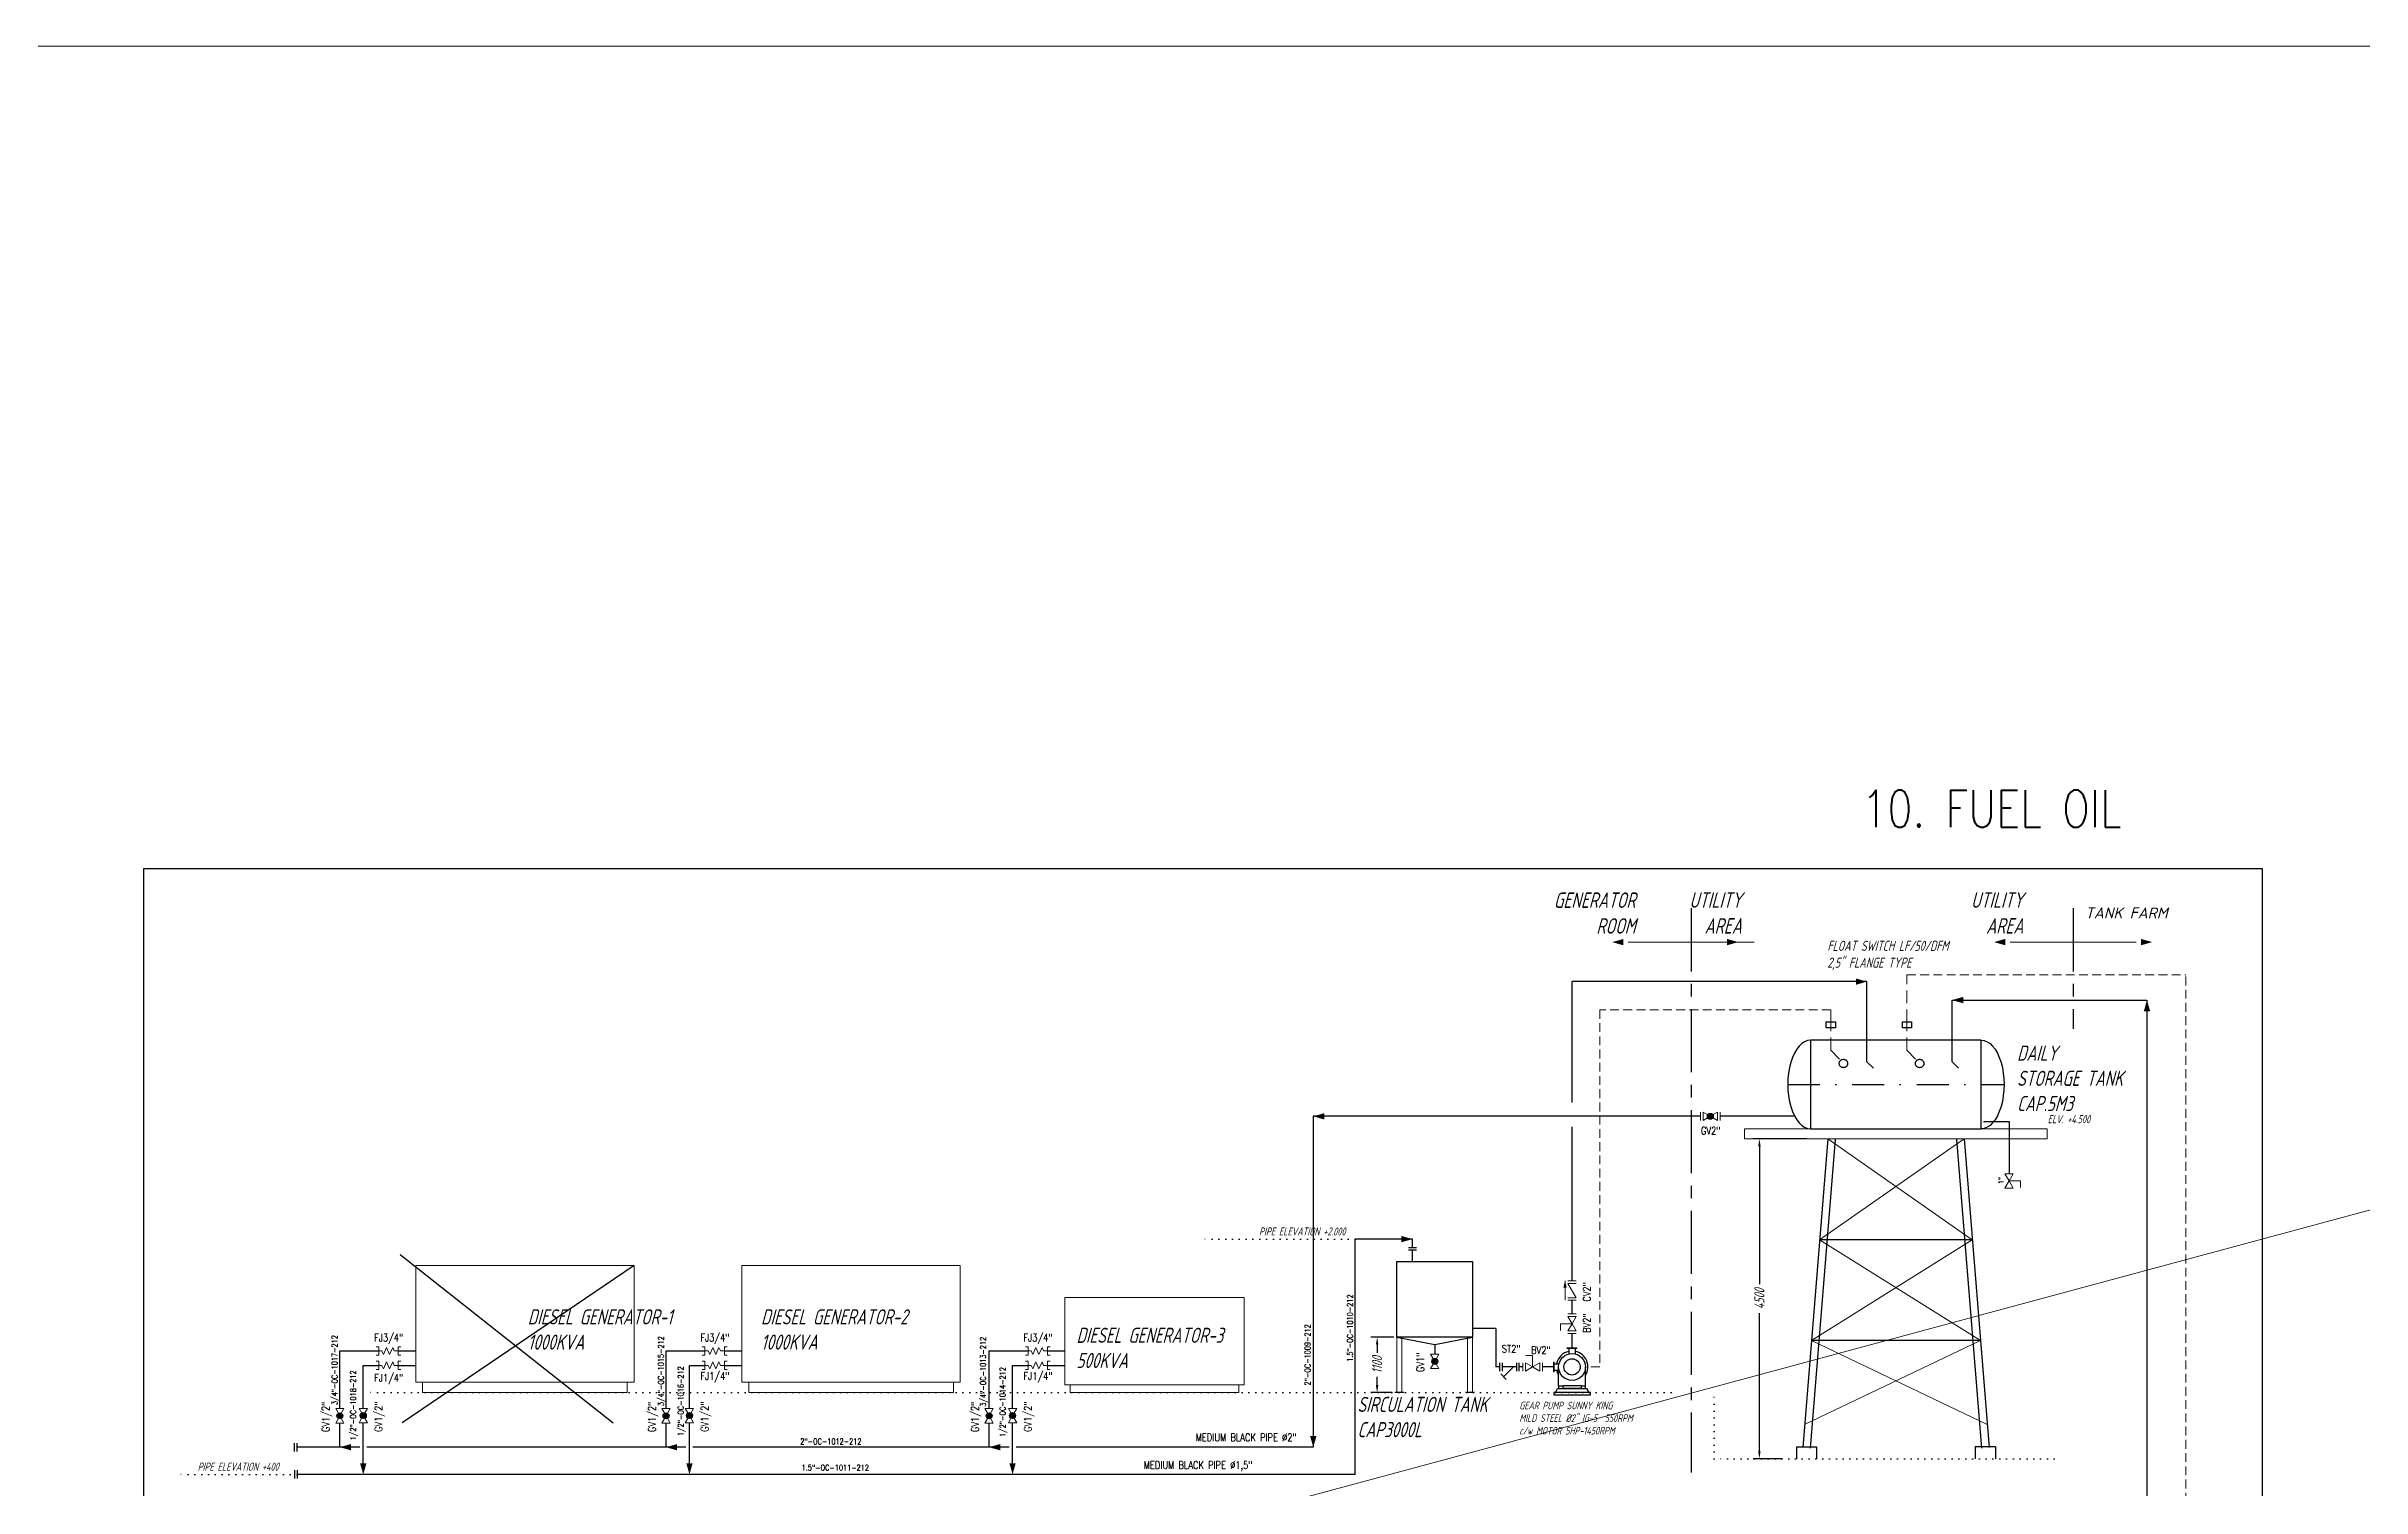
# Model space of a CAD drawing. Extents: x -29512 to 147477, y -5232 to 39709.
# Drawn here: x 141448.9 to 141907.9, y 10779.6 to 11065.4 of the extents above; entities that cross this region are included whole.
import ezdxf
from ezdxf.enums import TextEntityAlignment as Align

# ---------------------------------------------------------------- set-up
doc = ezdxf.new("R2010")
doc.units = 0
for name, pattern in [('CENTER', [2, 1.25, -0.25, 0.25, -0.25]), ('DASHDOT', [25.4, 12.7, -6.35, 0, -6.35]), ('DOTTED', [0.25, 0, -0.25]), ('HIDDEN', [0.375, 0.25, -0.125])]:
    doc.linetypes.add(name, pattern=pattern)
doc.layers.get('0').update_dxf_attribs({"linetype": 'CONTINUOUS'})
doc.layers.get('DEFPOINTS').update_dxf_attribs({"linetype": 'CONTINUOUS'})
for name, color, linetype, lineweight in [('DIMENSI', 20, 'CONTINUOUS', 9), ('FITTING', 7, 'CONTINUOUS', 13), ('TAG', 140, 'CONTINUOUS', 13)]:
    doc.layers.add(name, color=color, linetype=linetype, lineweight=lineweight)
for name, color, linetype in [('DIMENSION', 3, 'CONTINUOUS'), ('HATCH', 4, 'CONTINUOUS'), ('NUVOLA', 6, 'CONTINUOUS'), ('P-707D', 7, 'CONTINUOUS'), ('RED', 1, 'CONTINUOUS'), ('S', 7, 'CONTINUOUS')]:
    doc.layers.add(name, color=color, linetype=linetype)
doc.styles.add('Romans100', font='romans.shx', dxfattribs={"width": 0.8, "height": 200})
doc.styles.add('S25', font='SIMPLEX', dxfattribs={"width": 0.8, "height": 0.25})
doc.styles.add('STYLE4', font='isocp.shx', dxfattribs={"width": 0.8, "oblique": 15, "height": 2})
doc.dimstyles.new('100', dxfattribs={"dimscale": 0, "dimtxt": 2, "dimasz": 1.5, "dimexe": 1.25, "dimexo": 0.625, "dimtad": 0, "dimdec": 1, "dimlfac": 100, "dimdsep": 46, "dimtxsty": 'STYLE4', "dimcen": -1.5, "dimclrd": 4, "dimclre": 4, "dimadec": 0, "dimazin": 0, "dimtfac": 1, "dimtdec": 1, "dimtmove": 2, "dimatfit": 3, "dimfxl": 1, "dimtolj": 1, "dimtzin": 0, "dimarcsym": 0})
doc.dimstyles.new('75', dxfattribs={"dimscale": 0, "dimtxt": 2.5, "dimasz": 1.5, "dimexe": 1.25, "dimexo": 0.625, "dimtad": 0, "dimdec": 1, "dimlfac": 75, "dimdsep": 46, "dimtxsty": 'STYLE4', "dimcen": -1.5, "dimclrd": 1, "dimclre": 1, "dimadec": 0, "dimazin": 0, "dimtfac": 1, "dimtdec": 0, "dimtmove": 2, "dimatfit": 3, "dimfxl": 1, "dimtolj": 1, "dimtzin": 0, "dimarcsym": 0})

# ---------------------------------------------------------------- blocks, each defined once
blk = doc.blocks.new('FRECC2', base_point=(19.5, 44))
at = {"layer": 'RED'}
blk.add_solid([(19.5, 44), (19.85, 44.1), (19.85, 43.9)], dxfattribs=at)
blk = doc.blocks.new('*D72')
at = {"layer": 'DEFPOINTS', "color": 0}
for p in [(141788.53, 10848.77), (141798.5, 10848.77), (141793.71, 10785.34)]:
    blk.add_point(p, dxfattribs=at)
at = {"layer": 'DIMENSION', "color": 1, "lineweight": -2}
for p, q in [((141797.87, 10848.77), (141787.28, 10848.77)), ((141788.53, 10847.27), (141788.53, 10819.94)), ((141788.53, 10786.84), (141788.53, 10814.18)), ((141793.09, 10785.34), (141787.28, 10785.34))]:
    blk.add_line(p, q, dxfattribs=at)
at = {"layer": 'DIMENSION', "color": 1}
for points in [[(141788.28, 10847.27), (141788.78, 10847.27), (141788.53, 10848.77)], [(141788.28, 10786.84), (141788.78, 10786.84), (141788.53, 10785.34)]]:
    blk.add_solid(points, dxfattribs=at)
at = {"layer": 'DIMENSION', "color": 0, "insert": (141788.53, 10817.06), "char_height": 2, "attachment_point": 5, "rotation": 90, "style": 'STYLE4'}
blk.add_mtext('\\A1;4500', dxfattribs=at)
blk = doc.blocks.new('A$C4E6B7AA7')
at = {"layer": 'FITTING', "lineweight": 20}
for p, q in [((0, 88), (-56, 88)), ((0, -88), (0, 88)), ((0, 0), (83, 0)), ((83, 0), (115, 75)), ((115, 75), (180, -75)), ((245, 75), (180, -75)), ((245, 75), (310, -75)), ((310, -75), (342, 0)), ((342, 0), (410, 0)), ((410, -88), (410, 88)), ((466, 88), (410, 88)), ((0, -88), (-56, -88)), ((466, -88), (410, -88))]:
    blk.add_line(p, q, dxfattribs=at)
blk = doc.blocks.new('*D80')
at = {"layer": 'DEFPOINTS', "color": 0, "linetype": 'ByBlock', "ltscale": 0.5}
for p in [(141712.74, 10809.47), (141716.67, 10809.47), (141716.32, 10798.45)]:
    blk.add_point(p, dxfattribs=at)
at = {"layer": 'FITTING', "color": 4, "linetype": 'ByBlock', "lineweight": -2, "ltscale": 0.5}
for p, q in [((141716.04, 10809.47), (141711.49, 10809.47)), ((141712.74, 10807.97), (141712.74, 10806.34)), ((141715.7, 10798.45), (141711.49, 10798.45)), ((141712.74, 10799.95), (141712.74, 10801.59))]:
    blk.add_line(p, q, dxfattribs=at)
at = {"layer": 'FITTING', "color": 4, "linetype": 'ByBlock', "ltscale": 0.5}
for points in [[(141712.49, 10807.97), (141712.99, 10807.97), (141712.74, 10809.47)], [(141712.49, 10799.95), (141712.99, 10799.95), (141712.74, 10798.45)]]:
    blk.add_solid(points, dxfattribs=at)
at = {"layer": 'FITTING', "color": 0, "linetype": 'ByBlock', "ltscale": 0.5, "insert": (141712.74, 10803.96), "char_height": 2, "attachment_point": 5, "rotation": 90, "style": 'STYLE4'}
blk.add_mtext('\\A1;1100', dxfattribs=at)

msp = doc.modelspace()

# ---------------------------------------------------------------- hatches: boundary and pattern name
h = msp.add_hatch(color=256)
edge = h.paths.add_edge_path()
edge.add_arc((141778.7996, 10853.2392), 0.5901, 0, 360)
h = msp.add_hatch(color=256)
edge = h.paths.add_edge_path()
edge.add_arc((141724.1669, 10804.6466), 0.5901, 0, 360)
h = msp.add_hatch(color=256)
edge = h.paths.add_edge_path()
edge.add_arc((141507.0817, 10793.8559), 0.5901, 0, 360)
h = msp.add_hatch(color=256)
edge = h.paths.add_edge_path()
edge.add_arc((141511.7244, 10793.9046), 0.5901, 0, 360)
h = msp.add_hatch(color=256)
edge = h.paths.add_edge_path()
edge.add_arc((141571.7551, 10793.8559), 0.5901, 0, 360)
h = msp.add_hatch(color=256)
edge = h.paths.add_edge_path()
edge.add_arc((141576.3979, 10793.9046), 0.5901, 0, 360)
h = msp.add_hatch(color=256)
edge = h.paths.add_edge_path()
edge.add_arc((141635.8157, 10793.8559), 0.5901, 0, 360)
h = msp.add_hatch(color=256)
edge = h.paths.add_edge_path()
edge.add_arc((141640.4584, 10793.9046), 0.5901, 0, 360)

# ---------------------------------------------------------------- linework, layer by layer
at = {"color": 7, "lineweight": 20}
for p, q in [((141838.0468, 10840.429), (141840.3155, 10840.429)), ((141840.3155, 10839.098), (141840.3155, 10840.429)), ((141751.3962, 10812.1267), (141749.1275, 10812.1267)), ((141749.1275, 10810.7957), (141749.1275, 10812.1267)), ((141742.2406, 10805.8224), (141743.5715, 10805.8224)), ((141743.5715, 10803.5537), (141743.5715, 10805.8224))]:
    msp.add_line(p, q, dxfattribs=at)
at = {"color": 7}
for p, q in [((141718.9296, 10827.2322), (141720.5782, 10827.2322)), ((141718.9296, 10826.7375), (141720.5782, 10826.7375)), ((141737.083, 10802.7294), (141737.083, 10804.378)), ((141738.3559, 10801.052), (141737.2456, 10802.1622)), ((141737.5776, 10802.7294), (141737.5776, 10804.378)), ((141740.4331, 10803.5537), (141737.5776, 10803.5537)), ((141739.7635, 10803.5537), (141737.8008, 10801.6071)), ((141740.4331, 10802.7294), (141740.4331, 10804.378)), ((141740.9277, 10802.7294), (141740.9277, 10804.378)), ((141498.0998, 10786.8058), (141498.0998, 10788.4544)), ((141498.5944, 10786.8058), (141498.5944, 10788.4544)), ((141498.0998, 10783.0705), (141498.0998, 10781.4219)), ((141498.5944, 10783.0705), (141498.5944, 10781.4219))]:
    msp.add_line(p, q, dxfattribs=at)
at = {"color": 30, "lineweight": 20}
msp.add_line((141751.3962, 10820.6191), (141751.3962, 10820.6259), dxfattribs=at)
for centre in [(141778.7996, 10853.2392), (141724.1669, 10804.6466), (141507.0817, 10793.8559), (141511.7244, 10793.9046), (141571.7551, 10793.8559), (141576.3979, 10793.9046), (141635.8157, 10793.8559), (141640.4584, 10793.9046)]:
    msp.add_circle(centre, 0.5901)
at = {"layer": 'DIMENSI', "color": 1}
for p, q in [((141829.0974, 10848.7638), (141800.462, 10828.7638)), ((141802.0881, 10848.7638), (141830.7235, 10828.7638)), ((141830.7235, 10828.7638), (141798.8359, 10808.7638)), ((141800.462, 10828.7638), (141832.3496, 10808.7638)), ((141832.3496, 10808.7638), (141797.4852, 10792.151)), ((141798.8359, 10808.7638), (141833.7003, 10792.151))]:
    msp.add_line(p, q, dxfattribs=at)
at = {"layer": 'DIMENSI', "color": 0, "linetype": 'ByBlock', "lineweight": 9}
for points in [[(141750.4305, 10807.3448), (141752.3619, 10807.3448)], [(141750.4305, 10807.1983), (141752.3619, 10807.1983)], [(141747.6819, 10802.588), (141747.6819, 10804.5194)], [(141747.8285, 10802.588), (141747.8285, 10804.5194)]]:
    msp.add_lwpolyline(points, close=True, dxfattribs=at)
at = {"layer": 'DIMENSION', "color": 4, "linetype": 'HIDDEN', "lineweight": 13, "ltscale": 10}
for p, q in [((141817.7857, 10871.9551), (141817.7857, 10881.2673)), ((141802.677, 10871.9551), (141802.677, 10874.3463)), ((141802.677, 10866.3786), (141802.677, 10872.8011)), ((141817.7857, 10866.3786), (141817.7857, 10872.8011)), ((141802.677, 10866.3786), (141804.6201, 10864.3253)), ((141817.7857, 10866.3786), (141819.7288, 10864.3253))]:
    msp.add_line(p, q, dxfattribs=at)
at = {"layer": 'DIMENSION', "color": 4, "linetype": 'HIDDEN', "lineweight": 13, "ltscale": 7}
for p, q in [((141817.7857, 10881.2673), (141873.0857, 10881.2673)), ((141873.0857, 10768.9618), (141873.0857, 10881.2673)), ((141802.677, 10874.3463), (141756.876, 10874.3463)), ((141756.876, 10874.3463), (141756.876, 10803.5537)), ((141756.876, 10803.5537), (141754.5391, 10803.5537))]:
    msp.add_line(p, q, dxfattribs=at)
at = {"layer": 'DIMENSION', "color": 7, "linetype": 'DASHDOT', "ltscale": 0.5}
msp.add_line((141794.1445, 10859.5513), (141837.041, 10859.5513), dxfattribs=at)
at = {"layer": 'DIMENSION', "color": 7}
for p, q in [((141802.0881, 10848.7638), (141797.1138, 10787.5838)), ((141803.5831, 10848.6423), (141798.6089, 10787.4622)), ((141827.6023, 10848.6423), (141832.5766, 10787.4622)), ((141829.0974, 10848.7638), (141834.0716, 10787.5838)), ((141830.7235, 10828.7638), (141800.462, 10828.7638)), ((141832.3496, 10808.7638), (141798.8359, 10808.7638)), ((141795.8741, 10787.6801), (141799.8741, 10787.6801)), ((141795.8741, 10787.6801), (141795.8741, 10785.3439)), ((141799.8741, 10787.6801), (141799.8741, 10785.3439)), ((141835.3113, 10787.6801), (141831.3113, 10787.6801)), ((141831.3113, 10787.6801), (141831.3113, 10785.3439)), ((141835.3113, 10787.6801), (141835.3113, 10785.3439))]:
    msp.add_line(p, q, dxfattribs=at)
at = {"layer": 'DIMENSION', "color": 3, "lineweight": 25}
for p, q in [((141519.0267, 10825.8508), (141561.266, 10792.4789)), ((141565.4187, 10823.6309), (141519.469, 10792.4789)), ((141716.6669, 10809.4747), (141724.1669, 10808.0219)), ((141724.1669, 10808.0219), (141731.6669, 10809.4747))]:
    msp.add_line(p, q, dxfattribs=at)
at = {"layer": 'DIMENSION', "color": 0, "linetype": 'ByBlock', "ltscale": 0.5}
msp.add_line((141752.3619, 10807.1983), (141752.3619, 10807.3448), dxfattribs=at)
at = {"layer": 'DIMENSION', "color": 6, "linetype": 'ByBlock', "ltscale": 0.5}
msp.add_lwpolyline([(141888.2217, 10605.4098), (141468.2217, 10605.4098), (141468.2217, 10902.4098), (141888.2217, 10902.4098)], close=True, dxfattribs=at)
at = {"layer": 'DIMENSION', "color": 4}
for points in [[(141803.5917, 10870.8011), (141801.7623, 10870.8011), (141801.7623, 10871.9551), (141803.5917, 10871.9551)], [(141818.7004, 10870.8011), (141816.871, 10870.8011), (141816.871, 10871.9551), (141818.7004, 10871.9551)]]:
    msp.add_lwpolyline(points, close=True, dxfattribs=at)
at = {"layer": 'DIMENSION', "color": 7}
msp.add_lwpolyline([(141798.6711, 10850.7638), (141832.5144, 10850.7638), (141832.5144, 10868.3387), (141798.6711, 10868.3387)], close=True, dxfattribs=at)
at = {"layer": 'DIMENSION', "color": 3, "lineweight": 25, "flags": 128}
msp.add_lwpolyline([(141716.6669, 10809.4747), (141716.6669, 10824.4747), (141731.6669, 10824.4747), (141731.6669, 10809.4747)], close=True, dxfattribs=at)
at = {"layer": 'DIMENSION', "color": 0, "linetype": 'ByBlock', "ltscale": 0.5}
for points in [[(141750.7608, 10806.6317, 0.29941233), (141748.3182, 10804.189)], [(141754.0614, 10801.8878, 0.52247313), (141752.0316, 10806.6317)], [(141748.3182, 10802.9183, 0.08899884), (141748.7311, 10801.8878)]]:
    msp.add_lwpolyline(points, format="xyb", dxfattribs=at)
for points in [[(141750.4305, 10807.1983), (141750.4305, 10807.3448)], [(141750.7608, 10807.1983), (141750.7608, 10806.142)], [(141752.0316, 10807.1983), (141752.0316, 10806.142)], [(141747.6819, 10804.5194), (141747.8285, 10804.5194)], [(141747.8285, 10802.588), (141747.6819, 10802.588)], [(141747.8285, 10804.189), (141748.8079, 10804.189)], [(141747.8285, 10802.9183), (141748.8079, 10802.9183)], [(141748.7311, 10799.7589), (141748.7311, 10803.5537)], [(141754.0614, 10799.7589), (141754.0614, 10803.5537)], [(141748.1022, 10798.4488), (141748.5252, 10799.249), (141754.2672, 10799.249), (141754.6902, 10798.4488)], [(141749.6212, 10799.7589), (141748.7311, 10799.7589), (141748.7311, 10799.249), (141754.0614, 10799.249), (141754.0614, 10799.7589), (141753.1712, 10799.7589)]]:
    msp.add_lwpolyline(points, dxfattribs=at)
for points in [[(141747.7605, 10798.0287), (141755.0319, 10798.0287), (141755.0319, 10798.4488), (141747.7605, 10798.4488)], [(141749.6212, 10799.882), (141753.1712, 10799.882), (141753.1712, 10799.249), (141749.6212, 10799.249)]]:
    msp.add_lwpolyline(points, close=True, dxfattribs=at)
at = {"layer": 'DIMENSION', "color": 4, "linetype": 'DASHDOT', "ltscale": 0.5}
for centre in [(141805.1936, 10863.7193), (141820.3023, 10863.7193)]:
    msp.add_circle(centre, 0.8343, dxfattribs=at)
at = {"layer": 'DIMENSION', "color": 0, "linetype": 'ByBlock', "ltscale": 0.5}
for radius in [2.6652, 1.613]:
    msp.add_circle((141751.3962, 10803.5537), radius, dxfattribs=at)
at = {"layer": 'DIMENSION', "color": 7}
msp.add_ellipse((141798.6711, 10859.5513), major_axis=(0, -8.7874), ratio=0.51511487, start_param=3.14159265, end_param=6.28318531, dxfattribs=at)
at = {"layer": 'DIMENSION', "color": 7, "extrusion": (0, 0, -1)}
msp.add_ellipse((141832.5144, 10859.5513), major_axis=(0, -8.7874), ratio=0.51511487, start_param=3.14159265, end_param=6.28318531, dxfattribs=at)
at = {"layer": 'FITTING', "linetype": 'ByBlock', "ltscale": 0.5}
for p, q in [((142765.3225, 11065.4116), (138197.527, 9833.6398)), ((141716.6669, 10809.4747), (141716.6669, 10798.5488)), ((141717.6669, 10798.5488), (141717.6669, 10809.4747)), ((141730.6669, 10798.5488), (141730.6669, 10809.4747)), ((141731.6669, 10809.4747), (141731.6669, 10798.5488)), ((141716.6669, 10798.5488), (141717.6669, 10798.5488)), ((141731.6669, 10798.5488), (141730.6669, 10798.5488))]:
    msp.add_line(p, q, dxfattribs=at)
at = {"layer": 'FITTING', "color": 2, "linetype": 'CENTER', "lineweight": 30, "ltscale": 10}
for p, q in [((141775.0208, 10894.483), (141775.0208, 10782.5982)), ((141850.7467, 10894.483), (141850.7467, 10870.5717))]:
    msp.add_line(p, q, dxfattribs=at)
at = {"layer": 'FITTING', "color": 2, "linetype": 'CENTER', "ltscale": 10}
for p, q in [((141775.0208, 10887.7868), (141761.5573, 10887.7868)), ((141775.0208, 10887.7868), (141788.4842, 10887.7868)), ((141850.7467, 10887.7868), (141837.2833, 10887.7868)), ((141850.7467, 10887.7868), (141864.2102, 10887.7868))]:
    msp.add_line(p, q, dxfattribs=at)
at = {"layer": 'FITTING', "lineweight": 20}
for p, q in [((141776.8773, 10854.0635), (141776.8773, 10852.4149)), ((141780.722, 10854.0635), (141780.722, 10852.4149)), ((141749.9967, 10820.6187), (141749.9967, 10816.7743)), ((141752.2205, 10820.6191), (141750.5719, 10820.6191)), ((141752.2205, 10816.7743), (141750.5719, 10816.7743)), ((141752.2205, 10816.7743), (141750.5719, 10816.7743)), ((141750.5719, 10814.049), (141752.2205, 10814.049)), ((141750.5719, 10810.2043), (141752.2205, 10810.2043)), ((141741.6491, 10804.378), (141741.6491, 10802.7294)), ((141745.4938, 10804.378), (141745.4938, 10802.7294))]:
    msp.add_line(p, q, dxfattribs=at)
at = {"layer": 'FITTING', "linetype": 'ByBlock', "ltscale": 0.5}
for points in [[(138197.527, 11065.4116), (142765.3225, 11065.4116), (142765.3225, 9833.6398), (138197.527, 9833.6398)], [(141785.5927, 10848.7638), (141785.5927, 10850.7638), (141845.5927, 10850.7638), (141845.5927, 10848.7638)], [(141522.1156, 10823.6309), (141522.1156, 10800.5409), (141565.4187, 10800.5409), (141565.4187, 10823.6309)], [(141586.7891, 10823.6309), (141586.7891, 10800.5409), (141630.0921, 10800.5409), (141630.0921, 10823.6309)], [(141650.8496, 10817.3354), (141650.8496, 10800.0179), (141686.3616, 10800.0179), (141686.3616, 10817.3354)], [(141523.4861, 10800.5409), (141523.4861, 10798.4488), (141564.0482, 10798.4488), (141564.0482, 10800.5409)], [(141588.1596, 10800.5409), (141588.1596, 10798.4488), (141628.7216, 10798.4488), (141628.7216, 10800.5409)], [(141651.8775, 10800.0179), (141651.8775, 10798.4488), (141685.3337, 10798.4488), (141685.3337, 10800.0179)], [(141716.3224, 10798.4488), (141716.3224, 10798.5488), (141718.0114, 10798.5488), (141718.0114, 10798.4488)], [(141732.0114, 10798.4488), (141732.0114, 10798.5488), (141730.3224, 10798.5488), (141730.3224, 10798.4488)]]:
    msp.add_lwpolyline(points, close=True, dxfattribs=at)
at = {"layer": 'FITTING', "lineweight": 20}
for points in [[(141778.7996, 10853.2392), (141777.3719, 10854.0635), (141777.3719, 10852.4149)], [(141778.7996, 10853.2392), (141780.2274, 10854.0635), (141780.2274, 10852.4149)], [(141838.0468, 10840.429), (141838.8711, 10841.8567), (141837.2225, 10841.8567)], [(141838.0468, 10840.429), (141838.8711, 10839.0012), (141837.2225, 10839.0012)], [(141751.3962, 10812.1267), (141750.5719, 10813.5544), (141752.2205, 10813.5544)], [(141751.3962, 10812.1267), (141750.5719, 10810.6989), (141752.2205, 10810.6989)], [(141724.1669, 10804.6466), (141724.9912, 10806.0744), (141723.3426, 10806.0744)], [(141724.1669, 10804.6466), (141724.9912, 10803.2189), (141723.3426, 10803.2189)], [(141743.5715, 10803.5537), (141742.1438, 10804.378), (141742.1438, 10802.7294)], [(141743.5715, 10803.5537), (141744.9992, 10804.378), (141744.9992, 10802.7294)], [(141507.0817, 10793.8559), (141507.906, 10795.2836), (141506.2574, 10795.2836)], [(141507.0817, 10793.8559), (141507.906, 10792.4282), (141506.2574, 10792.4282)], [(141511.7244, 10793.9046), (141512.5487, 10795.3323), (141510.9001, 10795.3323)], [(141511.7244, 10793.9046), (141512.5487, 10792.4768), (141510.9001, 10792.4768)], [(141571.7551, 10793.8559), (141572.5794, 10795.2836), (141570.9308, 10795.2836)], [(141571.7551, 10793.8559), (141572.5794, 10792.4282), (141570.9308, 10792.4282)], [(141576.3979, 10793.9046), (141577.2222, 10795.3323), (141575.5736, 10795.3323)], [(141576.3979, 10793.9046), (141577.2222, 10792.4768), (141575.5736, 10792.4768)], [(141635.8157, 10793.8559), (141636.64, 10795.2836), (141634.9914, 10795.2836)], [(141635.8157, 10793.8559), (141636.64, 10792.4282), (141634.9914, 10792.4282)], [(141640.4584, 10793.9046), (141641.2827, 10795.3323), (141639.6341, 10795.3323)], [(141640.4584, 10793.9046), (141641.2827, 10792.4768), (141639.6341, 10792.4768)]]:
    msp.add_lwpolyline(points, close=True, dxfattribs=at)
msp.add_lwpolyline([(141750.5719, 10820.1244), (141752.2205, 10820.1244), (141750.5719, 10820.1244), (141752.2205, 10817.269), (141750.5719, 10817.269)], dxfattribs=at)
msp.add_solid([(141750.3339, 10819.2726), (141749.9967, 10820.6187), (141749.6604, 10819.2724)], dxfattribs=at)
at = {"layer": 'HATCH', "color": 7, "linetype": 'DOTTED', "ltscale": 5}
for p, q in [((141708.3668, 10828.8957), (141677.8211, 10828.8957)), ((141771.0247, 10798.4488), (141512.7594, 10798.4488)), ((141779.5321, 10785.3439), (141779.5321, 10798.4488)), ((141846.9915, 10785.3439), (141779.5321, 10785.3439)), ((141498.5944, 10782.2462), (141474.6163, 10782.2462))]:
    msp.add_line(p, q, dxfattribs=at)
at = {"layer": 'NUVOLA', "color": 13}
msp.add_solid([(141865.3754, 10876.29), (141865.6902, 10875.1885), (141865.0607, 10875.1885)], dxfattribs=at)
at = {"layer": 'P-707D', "color": 1, "lineweight": 25}
for p, q in [((141809.8559, 10879.9467), (141751.3962, 10879.9467)), ((141751.3962, 10856.0136), (141751.3962, 10879.9467)), ((141809.8559, 10864.063), (141809.8559, 10879.9467)), ((141826.7382, 10864.063), (141826.7382, 10876.29)), ((141826.7382, 10876.29), (141865.3754, 10876.29)), ((141865.3754, 10876.29), (141865.3754, 10876.29)), ((141865.3754, 10876.29), (141865.3754, 10775.348)), ((141809.8559, 10864.063), (141811.134, 10862.7849)), ((141826.7382, 10864.063), (141828.0163, 10862.7849)), ((141700.0773, 10853.2392), (141700.0773, 10787.6301)), ((141776.8773, 10853.2392), (141700.0773, 10853.2392)), ((141795.5218, 10853.2392), (141780.722, 10853.2392)), ((141832.9827, 10852.2142), (141838.0468, 10852.2142)), ((141838.0468, 10852.2142), (141838.0468, 10841.8567)), ((141751.3962, 10820.6259), (141751.3962, 10851.1374)), ((141708.3668, 10782.2462), (141708.3668, 10828.8957)), ((141719.7539, 10828.8957), (141708.3668, 10828.8957)), ((141719.7539, 10827.2322), (141719.7539, 10828.8957)), ((141719.7539, 10824.4747), (141719.7539, 10826.7375)), ((141751.3962, 10814.049), (141751.3962, 10816.7743)), ((141736.2414, 10811.1797), (141731.6669, 10811.1797)), ((141736.2414, 10811.1797), (141736.2414, 10803.5537)), ((141507.0817, 10806.72), (141514.799, 10806.72)), ((141507.0817, 10795.2836), (141507.0817, 10806.72)), ((141518.6437, 10806.72), (141522.1156, 10806.72)), ((141571.7551, 10806.72), (141579.4725, 10806.72)), ((141571.7551, 10795.2836), (141571.7551, 10806.72)), ((141583.3172, 10806.72), (141586.7891, 10806.72)), ((141635.8157, 10806.72), (141643.533, 10806.72)), ((141635.8157, 10795.2836), (141635.8157, 10806.72)), ((141647.3777, 10806.72), (141650.8496, 10806.72)), ((141724.1669, 10808.0219), (141724.1669, 10806.0744)), ((141751.3962, 10807.3448), (141751.3962, 10810.2043)), ((141511.7244, 10803.8467), (141514.799, 10803.8467)), ((141511.7244, 10795.3323), (141511.7244, 10803.8467)), ((141518.6437, 10803.8467), (141522.1156, 10803.8467)), ((141576.3979, 10803.8467), (141579.4725, 10803.8467)), ((141576.3979, 10795.3323), (141576.3979, 10803.8467)), ((141583.3172, 10803.8467), (141586.7891, 10803.8467)), ((141640.4584, 10803.8467), (141643.533, 10803.8467)), ((141640.4584, 10795.3323), (141640.4584, 10803.8467)), ((141647.3777, 10803.8467), (141650.8496, 10803.8467)), ((141737.083, 10803.5537), (141736.2414, 10803.5537)), ((141741.6491, 10803.5537), (141740.9277, 10803.5537)), ((141747.6819, 10803.5537), (141745.4938, 10803.5537)), ((141507.0817, 10787.6301), (141507.0817, 10792.4282)), ((141511.7244, 10784.2462), (141511.7244, 10792.4768)), ((141571.7551, 10787.6301), (141571.7551, 10792.4282)), ((141576.3979, 10784.2462), (141576.3979, 10792.4768)), ((141635.8157, 10787.6301), (141635.8157, 10792.4282)), ((141640.4584, 10784.2462), (141640.4584, 10792.4768)), ((141511.0234, 10787.6301), (141498.5944, 10787.6301)), ((141575.6971, 10787.6301), (141512.4254, 10787.6301)), ((141639.7576, 10787.6301), (141577.0987, 10787.6301)), ((141700.0773, 10787.6301), (141641.1593, 10787.6301)), ((141708.3668, 10782.2462), (141498.5944, 10782.2462))]:
    msp.add_line(p, q, dxfattribs=at)
at = {"layer": 'RED', "color": 2}
for points in [[(141759.3542, 10887.7868), (141761.5573, 10888.4162), (141761.5573, 10887.1573)], [(141784.3341, 10887.7868), (141782.1311, 10888.4162), (141782.1311, 10887.1573)], [(141835.0802, 10887.7868), (141837.2833, 10888.4162), (141837.2833, 10887.1573)], [(141866.4133, 10887.7868), (141864.2102, 10888.4162), (141864.2102, 10887.1573)]]:
    msp.add_solid(points, dxfattribs=at)

# ---------------------------------------------------------------- block references
at = {"yscale": 6.294459770608228, "zscale": 6.294459770611648}
for p, xscale in [((141809.8559, 10879.9467), -6.294459770608228), ((141826.7382, 10876.29), 6.294459770608228), ((141700.0773, 10853.2392), 6.294459770608228), ((141719.7539, 10828.8957), -6.294459770608228), ((141507.0817, 10787.6301), 6.294459770608228), ((141571.7551, 10787.6301), 6.294459770608228), ((141635.8157, 10787.6301), 6.294459770608228)]:
    msp.add_blockref('FRECC2', p, dxfattribs=dict(at, xscale=xscale))
at = {"xscale": 6.294459770608228, "yscale": 6.294459770608228, "zscale": 6.294459770611648}
for p, rotation in [((141865.3754, 10876.29), 270), ((141700.0773, 10787.6301), 90), ((141511.7244, 10782.2462), 90), ((141576.3979, 10782.2462), 90), ((141640.4584, 10782.2462), 90)]:
    msp.add_blockref('FRECC2', p, dxfattribs=dict(at, rotation=rotation))
at = {"color": 7, "xscale": -0.009375000000001596, "yscale": 0.009375000000001596, "zscale": 0.009375000000001596}
for p in [(141518.6437, 10806.72), (141583.3172, 10806.72), (141647.3777, 10806.72), (141518.6437, 10803.8467), (141583.3172, 10803.8467), (141647.3777, 10803.8467)]:
    msp.add_blockref('A$C4E6B7AA7', p, dxfattribs=at)

# ---------------------------------------------------------------- texts
at = {"layer": 'DEFPOINTS', "color": 2, "insert": (141834.5865, 10914.2217), "char_height": 7.323919, "width": 141.14178, "attachment_point": 5, "style": 'Romans100'}
msp.add_mtext('{\\A1;10. FUEL OIL}', dxfattribs=at)
at = {"layer": 'DIMENSION', "color": 2, "style": 'STYLE4', "oblique": 15, "width": 1.131494}
msp.add_text('TANK FARM', height=2.16952, dxfattribs=at).set_placement((141853.0911, 10892.4842))
at = {"layer": 'DIMENSION', "color": 2, "style": 'STYLE4'}
for s, insert, char_height, attachment_point in [('GENERATOR\\PROOM}', (141763.9612, 10897.6388), 3.06855, 3), ('UTILITY\\PAREA}', (141785.0203, 10897.6538), 3.06855, 3), ('UTILITY\\PAREA}', (141840.8472, 10897.6538), 3.06855, 3), ('FLOAT SWITCH LF/50/DFM\\P2,5" FLANGE TYPE', (141802.0061, 10888.0497), 2, 1), ('{GEAR PUMP SUNNY KING\\PMILD STEEL %%C2" IG-5  550RPM\\Pc/w MOTOR 5HP-1450RPM\\P}', (141740.9298, 10796.6491), 1.5, 1)]:
    msp.add_mtext(s, dxfattribs=dict(at, insert=insert, char_height=char_height, attachment_point=attachment_point))
at = {"layer": 'DIMENSION', "color": 4, "char_height": 3, "attachment_point": 1, "style": 'STYLE4'}
for s, insert in [('DAILY\\PSTORAGE TANK\\PCAP.5M3}', (141839.618, 10867.2759)), ('DIESEL GENERATOR-1\\P1000KVA}', (141544.3434, 10814.9714)), ('DIESEL GENERATOR-2\\P1000KVA}', (141590.5883, 10814.9714)), ('DIESEL GENERATOR-3\\P500KVA}', (141653.1252, 10811.3241)), ('SIRCULATION TANK\\PCAP3000L}', (141708.8424, 10797.6159))]:
    msp.add_mtext(s, dxfattribs=dict(at, insert=insert))
at = {"layer": 'DIMENSION', "color": 6, "char_height": 1.6, "attachment_point": 1, "style": 'STYLE4'}
for s, insert in [('ELV. +4.500}', (141845.6988, 10853.4761)), ('PIPE ELEVATION +2.000}', (141689.3262, 10831.2093)), ('PIPE ELEVATION +400}', (141478.8977, 10784.5599))]:
    msp.add_mtext(s, dxfattribs=dict(at, insert=insert))
at = {"layer": 'S', "style": 'S25', "width": 0.8}
msp.add_text('1"', height=1, rotation=90, dxfattribs=at).set_placement((141836.9117, 10841.2084), align=Align.RIGHT)
at = {"layer": 'S', "color": 2, "lineweight": 15, "style": 'S25', "width": 0.8}
for s, rotation, p in [('1.5"-OC-1010-212', 90, (141707.909, 10817.9166)), ('2"-OC-1009-212', 90, (141699.5078, 10812.0129)), ('3/4"-OC-1017-212', 90, (141506.6006, 10809.8526)), ('3/4"-OC-1015-212', 90, (141571.294, 10809.6409)), ('3/4"-OC-1013-212', 90, (141635.1753, 10809.5155)), ('1/2"-OC-1018-212', 90, (141510.2781, 10802.8554)), ('1/2"-OC-1016-212', 90, (141575.2345, 10803.6776)), ('1/2"-OC-1014-212', 90, (141639.0398, 10803.5132)), ('2"-OC-1012-212', 360, (141610.5068, 10788.1992)), ('1.5"-OC-1011-212', 360, (141611.9868, 10783.017))]:
    msp.add_text(s, height=1.129135, rotation=rotation, dxfattribs=at).set_placement(p, align=Align.RIGHT)
at = {"layer": 'TAG', "color": 6, "linetype": 'Continuous', "lineweight": 20, "style": 'Romans100', "width": 0.8}
for s, p in [('CV2"', (141755.0628, 10816.4877)), ('BV2"', (141755.0628, 10810.2995)), ('GV1"', (141722.0439, 10802.5332)), ('GV1/2"', (141505.0311, 10790.6238)), ('GV1/2"', (141515.5041, 10790.6724)), ('GV1/2"', (141569.7046, 10790.6238)), ('GV1/2"', (141580.1776, 10790.6724)), ('GV1/2"', (141633.7652, 10790.6238)), ('GV1/2"', (141644.2381, 10790.6724))]:
    msp.add_text(s, height=1.5, rotation=90, dxfattribs=at).set_placement(p)
msp.add_text('BV2"', height=1.5, dxfattribs=at).set_placement((141743.2857, 10806.1299))
at = {"layer": 'TAG', "color": 6, "lineweight": 20, "char_height": 1.5, "attachment_point": 5, "style": 'Romans100'}
for s, insert, width in [('{GV2"}', (141778.8692, 10850.3814), 14.605895), ('{FJ3/4"}', (141516.7682, 10809.1124), 17.695912), ('{FJ3/4"}', (141581.4416, 10809.1124), 17.695912), ('{FJ3/4"}', (141645.5022, 10809.1124), 17.695912), ('{ST2"}', (141739.325, 10807.1308), 14.605895), ('{FJ1/4"}', (141516.7682, 10801.1344), 17.695912), ('{FJ1/4"}', (141581.4416, 10801.4777), 17.695912), ('{FJ1/4"}', (141645.5022, 10801.4777), 17.695912), ('{MEDIUM BLACK PIPE %%C2"}', (141686.7697, 10789.5738), 24.305506), ('{MEDIUM BLACK PIPE %%C1,5"}', (141677.2396, 10783.8568), 34.180849)]:
    msp.add_mtext(s, dxfattribs=dict(at, insert=insert, width=width))

# ---------------------------------------------------------------- dimensions: what is measured, and where the dimension line sits
at = {"layer": 'DIMENSION', "color": 7}
dim = msp.add_linear_dim(base=(141788.5307, 10848.7705), p1=(141793.7105, 10785.3439), p2=(141798.4953, 10848.7705), angle=90, text='4500', dimstyle='75', override={"dimscale": 1}, dxfattribs=at)
dim.commit()
dim.dimension.update_dxf_attribs({"geometry": '*D72', "text_midpoint": (141788.5307, 10817.0572)})
at = {"layer": 'FITTING', "linetype": 'ByBlock', "ltscale": 0.5}
dim = msp.add_linear_dim(base=(141712.7372, 10809.4747), p1=(141716.3224, 10798.4488), p2=(141716.6669, 10809.4747), angle=90, text='1100', dimstyle='100', override={"dimscale": 1}, dxfattribs=at)
dim.commit()
dim.dimension.update_dxf_attribs({"geometry": '*D80', "text_midpoint": (141712.7372, 10803.9618)})

doc.saveas('drawing.dxf')
